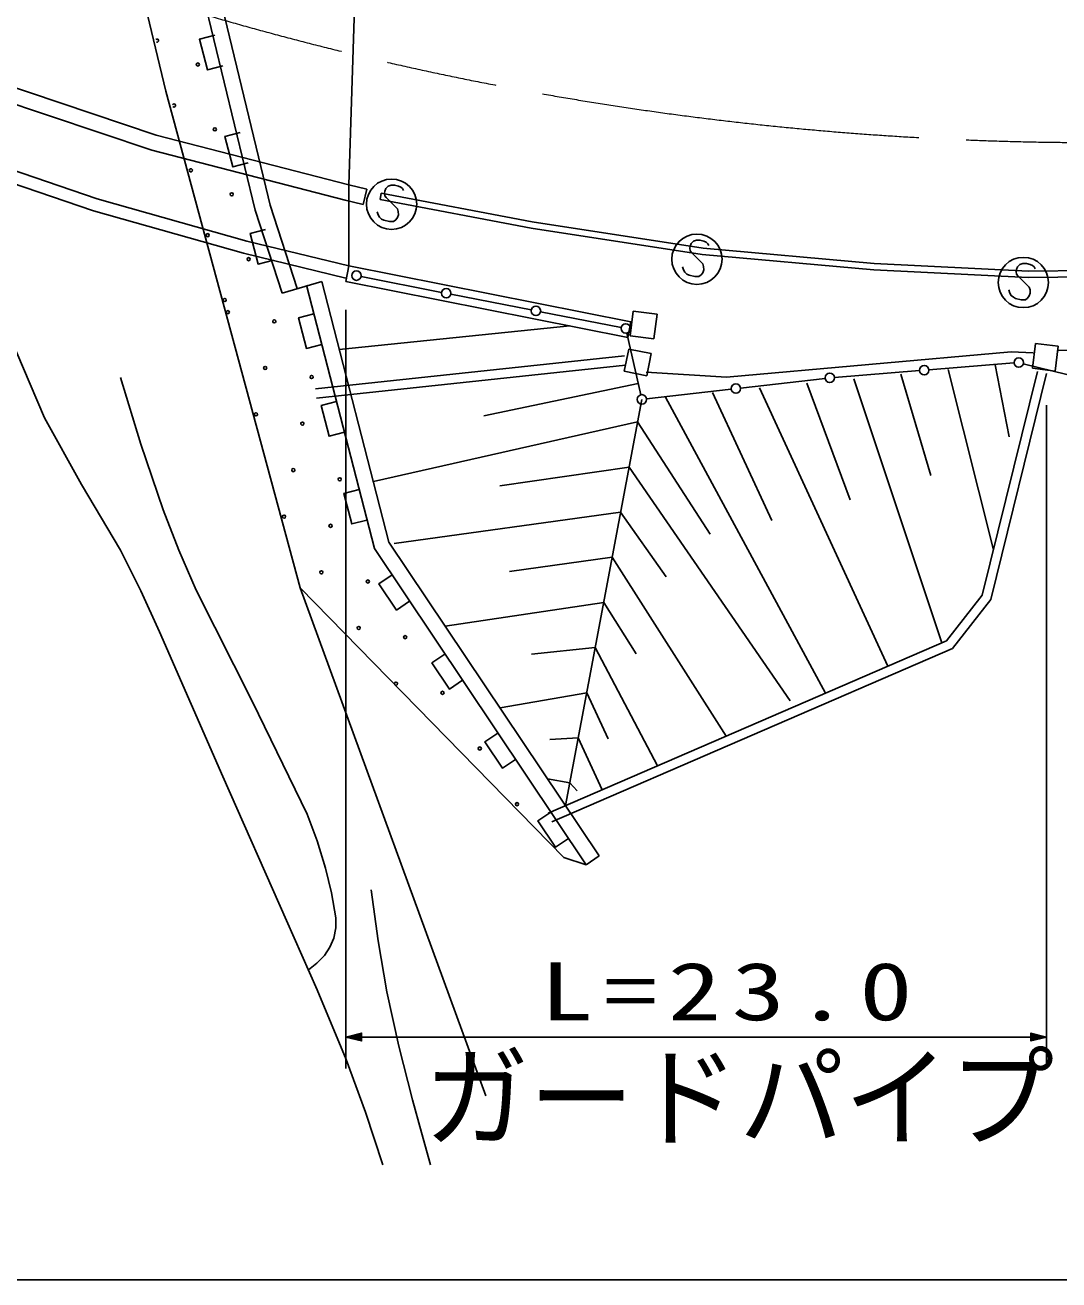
# Model space of a CAD drawing. Units: millimetres, scale not verified. Extents: x 40000 to 680000, y 20000 to 380000.
# Drawn here: x 213851 to 246577, y 205000 to 244708 of the extents above; entities that cross this region are included whole.
import ezdxf
from ezdxf.enums import TextEntityAlignment as Align

# ---------------------------------------------------------------- set-up
doc = ezdxf.new("R2010")
doc.units = ezdxf.units.MM
doc.header["$LTSCALE"] = 1000
doc.linetypes.add('CHAIN', pattern=[18.5, 12, -1.5, 3.5, -1.5])
for name, color, linetype, lineweight in [('M-BGD', 7, 'Continuous', 25), ('M-BMK', 2, 'CHAIN', 13), ('M-STR-STR1', 1, 'Continuous', 25), ('M-TTL-BAND', 7, 'Continuous', 25)]:
    doc.layers.add(name, color=color, linetype=linetype, lineweight=lineweight)
doc.styles.add('ＭＳ ゴシック', font='')
doc.styles.get('ＭＳ ゴシック').set_extended_font_data('MS Gothic')

# ---------------------------------------------------------------- blocks, each defined once
blk = doc.blocks.new('BUHIN65')
at = {"color": 7, "linetype": 'Continuous', "lineweight": 25}
blk.add_lwpolyline([(571, 42), (591, 104), (585, 170), (557, 251), (495, 359), (419, 435), (323, 481), (221, 482), (139, 440), (89, 407), (36, 339), (25, 268), (25, -235), (-14, -313), (-85, -390), (-172, -431), (-252, -445), (-342, -432), (-435, -343), (-527, -183), (-556, -108), (-563, -24), (-543, 61), (-491, 156)], dxfattribs=at)
blk.add_circle((0, 0), 796, dxfattribs=at)
blk = doc.blocks.new('BUHIN83')
at = {"color": 7, "linetype": 'Continuous', "lineweight": 25}
blk.add_circle((0, 0), 149, dxfattribs=at)
blk = doc.blocks.new('BUHIN188')
at = {"color": 7, "linetype": 'Continuous', "lineweight": 25}
blk.add_lwpolyline([(253, 431), (-179, 684), (-684, -179), (-253, -431)], dxfattribs=at)
blk = doc.blocks.new('BUHIN189')
at = {"color": 7, "linetype": 'Continuous', "lineweight": 25}
blk.add_lwpolyline([(254, 431), (-176, 685), (-685, -176), (-254, -431)], dxfattribs=at)
blk = doc.blocks.new('BUHIN190')
at = {"color": 7, "linetype": 'Continuous', "lineweight": 25}
blk.add_lwpolyline([(97, 491), (-394, 587), (-587, -394), (-97, -491)], dxfattribs=at)
blk = doc.blocks.new('BUHIN258')
at = {"color": 7, "linetype": 'Continuous', "lineweight": 25}
for points in [[(0, 0), (265, -442), (442, -265)], [(72, -72), (393, -270), (270, -393)], [(108, -108), (367, -270), (270, -367)], [(144, -144), (340, -270), (270, -340)], [(179, -179), (314, -270), (270, -314)]]:
    blk.add_lwpolyline(points, close=True, dxfattribs=at)
for points in [[(36, -36), (420, -270), (270, -420), (37, -37)], [(278, -278), (216, -216), (287, -270), (270, -287), (216, -216)]]:
    blk.add_lwpolyline(points, dxfattribs=at)
blk = doc.blocks.new('BUHIN259')
at = {"color": 7, "linetype": 'Continuous', "lineweight": 25}
for points in [[(0, 0), (-265, 442), (-442, 265)], [(-72, 72), (-393, 270), (-270, 393)], [(-108, 108), (-367, 270), (-270, 367)], [(-144, 144), (-340, 270), (-270, 340)], [(-179, 179), (-314, 270), (-270, 314)]]:
    blk.add_lwpolyline(points, close=True, dxfattribs=at)
for points in [[(-36, 36), (-420, 270), (-270, 420), (-37, 37)], [(-278, 278), (-216, 216), (-287, 270), (-270, 287), (-216, 216)]]:
    blk.add_lwpolyline(points, dxfattribs=at)

msp = doc.modelspace()

# ---------------------------------------------------------------- linework, layer by layer
at = {"layer": 'M-BGD'}
for p, q in [((215828, 252902), (218308, 242621)), ((218652, 249134), (221132, 238853)), ((218652, 249134), (221132, 238853)), ((219137, 249256), (221618, 238970)), ((218002, 241230), (212324, 243139)), ((217859, 240750), (212153, 242669)), ((218308, 242621), (222556, 226896)), ((224104, 239656), (218002, 241230)), ((223980, 239172), (217859, 240750)), ((224669, 239519), (224104, 239656)), ((224669, 239519), (224550, 239033)), ((224550, 239033), (223980, 239172)), ((225125, 239385), (225088, 239188)), ((229867, 238281), (225088, 239188)), ((229901, 238478), (225125, 239385)), ((221132, 238853), (221984, 236221)), ((221607, 239007), (222460, 236375)), ((235288, 237453), (229867, 238281)), ((235312, 237652), (229901, 238478)), ((240733, 237166), (235312, 237652)), ((224096, 237088), (223999, 236597)), ((224096, 237088), (233025, 235314)), ((240719, 236966), (235288, 237453)), ((245611, 236920), (240733, 237166)), ((224488, 236751), (227034, 236251)), ((245607, 236720), (240719, 236966)), ((251077, 236777), (245607, 236720)), ((251070, 236977), (245611, 236920)), ((221984, 236221), (223244, 236599)), ((222760, 236474), (224907, 228142)), ((223244, 236599), (225370, 228350)), ((223999, 236597), (232927, 234823)), ((227329, 236194), (229875, 235695)), ((224002, 235699), (224002, 211686)), ((230170, 235637), (232716, 235138)), ((233105, 235658), (233004, 234874)), ((233856, 235561), (233105, 235658)), ((233755, 234778), (233856, 235561)), ((231094, 235188), (223798, 234447)), ((233025, 235314), (232927, 234823)), ((232897, 234962), (233342, 233011)), ((233004, 234874), (233755, 234778)), ((232959, 234457), (232819, 233752)), ((233673, 234315), (232959, 234457)), ((233533, 233610), (233673, 234315)), ((245061, 234367), (236052, 233571)), ((245764, 234337), (245061, 234367)), ((245742, 233850), (245839, 234634)), ((245839, 234634), (246557, 234545)), ((246557, 234545), (246460, 233761)), ((252475, 234579), (246562, 234410)), ((232826, 234244), (223042, 233201)), ((232858, 233946), (223074, 232903)), ((242464, 233800), (245155, 234016)), ((244559, 233956), (244999, 231676)), ((245450, 233993), (247305, 233535)), ((232819, 233752), (233533, 233610)), ((236052, 233571), (233513, 233728)), ((236499, 233223), (239175, 233530)), ((239473, 233559), (242165, 233776)), ((240085, 233519), (242870, 225156)), ((241577, 233665), (242519, 230451)), ((243068, 233810), (244504, 228105)), ((245897, 233751), (244150, 226669)), ((246189, 233679), (244426, 226535)), ((246460, 233761), (245742, 233850)), ((233261, 233367), (228372, 232339)), ((233524, 232882), (236201, 233189)), ((237103, 233228), (241158, 224417)), ((238594, 233374), (239966, 229690)), ((233375, 232865), (230957, 220011)), ((234121, 232937), (239191, 223567)), ((235612, 233083), (237486, 229030)), ((246189, 211686), (246189, 232679)), ((233241, 232151), (224876, 230264)), ((233241, 232151), (235534, 228602)), ((232972, 230722), (228879, 230129)), ((232972, 230722), (238069, 223329)), ((232704, 229294), (225529, 228303)), ((232704, 229294), (234143, 227252)), ((225370, 228350), (232027, 218415)), ((224907, 228142), (231611, 218137)), ((232435, 227866), (229184, 227416)), ((232435, 227866), (236048, 222210)), ((222556, 226896), (230906, 218370)), ((222556, 226896), (228436, 210823)), ((232166, 226438), (227152, 225689)), ((232166, 226438), (233193, 224814)), ((244150, 226669), (243020, 225221)), ((244426, 226535), (243209, 224976)), ((243020, 225221), (230411, 219775)), ((231898, 225010), (229881, 224797)), ((243209, 224976), (230530, 219500)), ((231898, 225010), (233873, 221270)), ((231629, 223582), (228886, 223102)), ((231629, 223582), (232312, 222120)), ((231360, 222153), (230466, 222097)), ((231360, 222153), (232116, 220511)), ((231092, 220725), (230391, 220857)), ((231092, 220725), (231325, 220478)), ((232027, 218415), (231611, 218137)), ((230906, 218370), (231611, 218137)), ((224002, 212686), (246189, 212686))]:
    msp.add_line(p, q, dxfattribs=at)
for points in [[(225175, 208641), (224626, 210313), (224017, 211972), (223102, 214177), (222127, 216369), (220108, 220928), (218106, 225506), (217518, 226806), (216872, 228088), (215642, 230174), (214467, 232284), (213350, 234911), (212173, 237525), (211716, 238526), (211317, 239547), (211133, 240135), (210974, 240739)], [(216873, 233559), (217520, 231451), (218223, 229367), (218714, 228090), (219264, 226828), (221047, 223297), (222778, 219735), (223099, 218891), (223363, 218027), (223552, 217254), (223685, 216456), (223684, 216139), (223621, 215817), (223502, 215530), (223324, 215263), (223087, 215023), (222822, 214811)], [(224811, 217348), (225026, 215733), (225302, 214119), (225679, 212401), (226116, 210696), (226398, 209664), (226685, 208641)]]:
    msp.add_lwpolyline(points, dxfattribs=at)
for centre, radius in [((219320, 243460), 49.8), ((219856, 241407), 49.8), ((220392, 239355), 49.8), ((219633, 238060), 49.8), ((220927, 237302), 49.8), ((220169, 236008), 49.8), ((220269, 235623), 49.8), ((221740, 235332), 49.8), ((232864, 235109), 149), ((221450, 233860), 49.8), ((242314, 233788), 149), ((245305, 234028), 149), ((222921, 233570), 49.8), ((239324, 233547), 149), ((236350, 233206), 149), ((233375, 232865), 149), ((221159, 232389), 49.8), ((222630, 232098), 49.8), ((222340, 230626), 49.8), ((223811, 230336), 49.8), ((222049, 229155), 49.8), ((223521, 228864), 49.8), ((223230, 227393), 49.8), ((224701, 227102), 49.8), ((224411, 225630), 49.8), ((225882, 225340), 49.8), ((225592, 223868), 49.8), ((227063, 223577), 49.8), ((228244, 221815), 49.8), ((229425, 220053), 49.8)]:
    msp.add_circle(centre, radius, dxfattribs=at)
for centre, start, end in [((218026, 244218), 246.7414, 142.0087), ((218562, 242166), 231.3413, 157.4088), ((219097, 240113), 203.4911, 185.2591)]:
    msp.add_arc(centre, 49.8, start, end, dxfattribs=at)
at = {"layer": 'M-BMK'}
msp.add_arc((247751, 340992), 100000, 228.11121, 310.58716, dxfattribs=at)
at = {"layer": 'M-STR-STR1'}
for p, q in [((224361, 247888), (224104, 239656)), ((210580, 241104), (216135, 239208)), ((210441, 240728), (216016, 238826)), ((224104, 239656), (224096, 237088)), ((216135, 239208), (220871, 237874)), ((216016, 238826), (220770, 237487)), ((220871, 237874), (224096, 237088)), ((220770, 237487), (224002, 236699))]:
    msp.add_line(p, q, dxfattribs=at)
at = {"layer": 'M-TTL-BAND'}
msp.add_line((40000, 205000), (579000, 205000), dxfattribs=at)

# ---------------------------------------------------------------- block references
at = {"layer": 'M-BGD', "rotation": 45}
for name, p in [('BUHIN188', (219980, 243901)), ('BUHIN188', (220782, 240829)), ('BUHIN65', (225452, 239041)), ('BUHIN188', (221584, 237757)), ('BUHIN65', (235117, 237300)), ('BUHIN65', (245451, 236563)), ('BUHIN83', (224340, 236780)), ('BUHIN83', (227182, 236223)), ('BUHIN83', (230023, 235666)), ('BUHIN189', (223118, 235085)), ('BUHIN189', (223833, 232308)), ('BUHIN189', (224549, 229531)), ('BUHIN190', (225745, 226892)), ('BUHIN190', (227421, 224390)), ('BUHIN190', (229097, 221889)), ('BUHIN190', (230773, 219388)), ('BUHIN258', (224002, 212686)), ('BUHIN259', (246189, 212686))]:
    msp.add_blockref(name, p, dxfattribs=at)

# ---------------------------------------------------------------- texts
at = {"layer": 'M-BGD', "style": 'ＭＳ ゴシック', "width": 0.95}
msp.add_text('ガードパイプ', height=2566, dxfattribs=at).set_placement((226479, 208727), align=Align.BOTTOM_LEFT)
at = {"layer": 'M-BGD', "insert": (230158, 213186), "char_height": 1833, "attachment_point": 7, "style": 'ＭＳ ゴシック'}
msp.add_mtext('\\T1.2;\\W1.35;L=23.0', dxfattribs=at)

doc.saveas('drawing.dxf')
